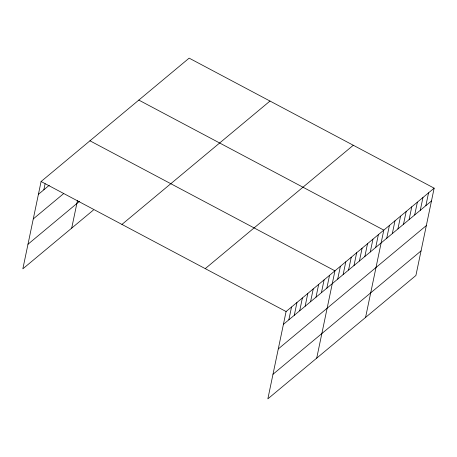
<?xml version="1.0" encoding="UTF-8"?>
<svg xmlns="http://www.w3.org/2000/svg" width="457" height="457" viewBox="0 0 457 457"><rect width="100%" height="100%" fill="white"/><g stroke="black" fill="none" stroke-linecap="round" stroke-linejoin="round"><path stroke-width="0.69" d="M434.15 188.17L286.093 311.543L267.853 398.858L415.91 275.485L434.15 188.17L189.147 58.142L41.09 181.515L22.85 268.83L93.422 210.026M43.843 189.804L45.112 183.737M71.709 228.117L77.507 200.366M288.847 319.826L291.526 307.018M294.279 315.301L296.953 302.494M299.706 310.777L302.38 297.97M305.133 306.253L307.812 293.445M310.566 301.729L313.239 288.921M315.993 297.21L318.666 284.397M321.42 292.686L324.099 279.873M326.852 288.161L329.526 275.354M316.712 358.145L334.952 270.83L89.949 140.802M337.706 279.113L340.385 266.305M343.133 274.588L345.812 261.781M348.565 270.064L351.239 257.257M353.992 265.54L356.671 252.732M359.419 261.016L362.098 248.208M364.852 256.497L367.525 243.684M370.279 251.973L372.952 239.16M375.705 247.448L378.385 234.635M365.571 317.432L383.811 230.117L138.808 100.089M386.731 238.263L389.404 225.455M392.323 233.601L394.997 220.794M397.916 228.94L400.589 216.132M403.508 224.278L406.182 211.471M409.101 219.617L411.78 206.81M414.693 214.956L417.372 202.148M420.286 210.3L422.965 197.487M425.878 205.639L428.557 192.825M38.417 194.328L49.27 185.279M33.281 218.914L63.677 193.579M27.986 244.244L79.558 201.269M121.945 224.427L269.996 101.048M205.244 268.63L353.301 145.257M283.42 324.35L431.477 200.977M278.284 348.937L426.335 225.564M272.989 374.272L421.046 250.899M41.09 181.515L286.093 311.543"/></g></svg>
